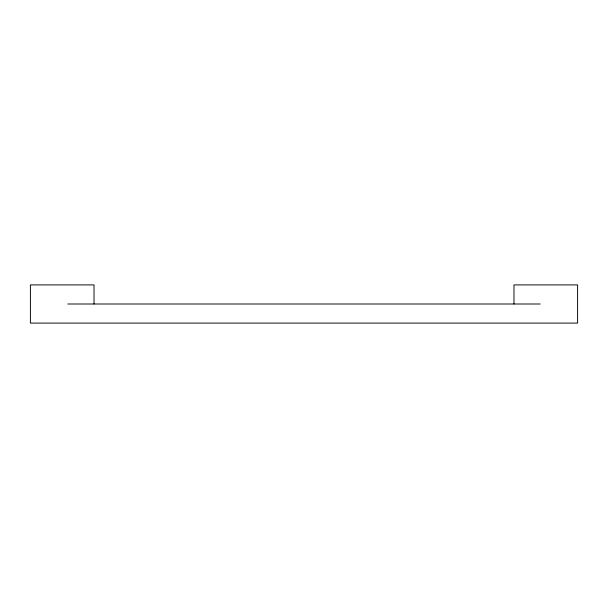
<?xml version="1.0" encoding="UTF-8"?>
<svg xmlns="http://www.w3.org/2000/svg" width="608" height="608" viewBox="0 0 608 608"><rect width="100%" height="100%" fill="white"/><g stroke="black" fill="none" stroke-linecap="round" stroke-linejoin="round"><path stroke-width="0.91" d="M67.739 304L540.261 304M513.973 304L513.973 284.909L577.6 284.909L577.6 323.091L30.4 323.091L30.4 284.909L94.027 284.909L94.027 304"/></g></svg>
